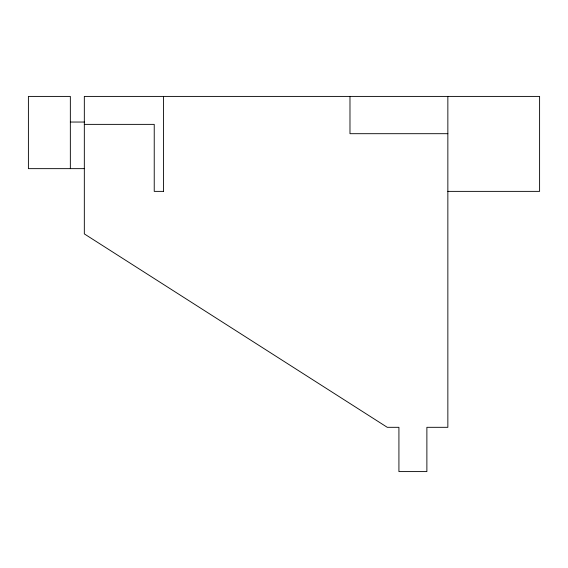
<?xml version="1.0" encoding="UTF-8"?>
<svg xmlns="http://www.w3.org/2000/svg" width="568" height="568" viewBox="0 0 568 568"><rect width="100%" height="100%" fill="white"/><g stroke="black" fill="none" stroke-linecap="round" stroke-linejoin="round"><path stroke-width="0.85" d="M70.347 122.042L84.327 122.042M84.327 124.371L154.233 124.371L154.233 191.373L163.556 191.373M447.854 133.693L349.98 133.693L349.98 96.411M84.327 168.646L28.4 168.646L28.4 96.411L70.347 96.411L70.347 168.646M447.854 191.373L539.6 191.373L539.6 96.411L84.327 96.411L84.327 233.895L387.269 427.313L398.921 427.313L398.921 471.589L426.88 471.589L426.88 427.313L447.854 427.313L447.854 96.411M163.556 96.411L163.556 191.601"/></g></svg>
